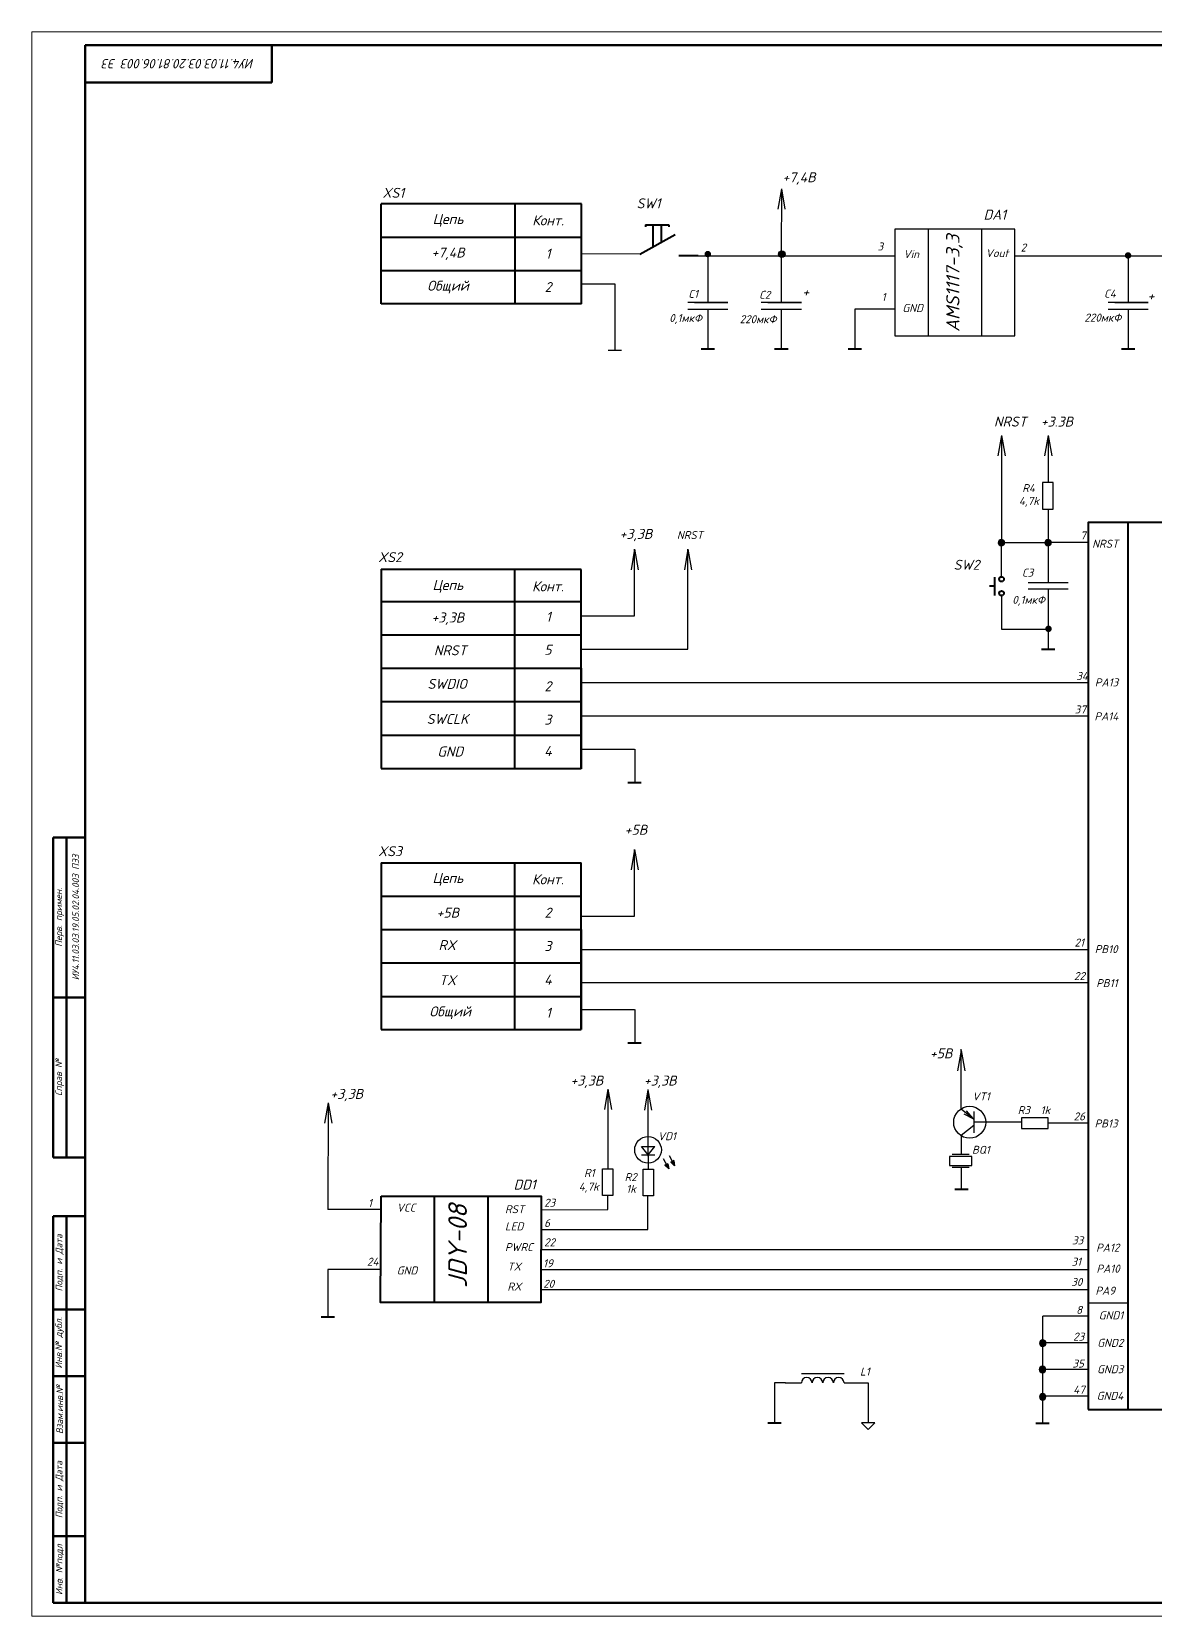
# Model space of a CAD drawing. Header units: millimetres. Extents: x 2470 to 6390, y 1560 to 2814.
# Drawn here: x 2909 to 3330, y 2220 to 2814 of the extents above; entities that cross this region are included whole.
import ezdxf

# ---------------------------------------------------------------- set-up
doc = ezdxf.new("R2010")
doc.units = ezdxf.units.MM
for name, color, linetype, lineweight in [('border', 7, 'Continuous', 70), ('Sheet', 7, 'Continuous', 30), ('Text', 7, 'Continuous', 18)]:
    doc.layers.add(name, color=color, linetype=linetype, lineweight=lineweight)
doc.styles.add('Main', font='isocpeur.ttf', dxfattribs={"oblique": 15, "height": 3})

msp = doc.modelspace()

# ---------------------------------------------------------------- hatches: boundary and pattern name
at = {"layer": 'Sheet'}
h = msp.add_hatch(color=256, dxfattribs=at)
h.dxf.hatch_style = 1
edge = h.paths.add_edge_path()
edge.add_line((3162.442, 2730.626), (3161.225, 2730.626))
edge.add_ellipse((3162.442, 2730.626), major_axis=(1.217, 0), ratio=0.9999896, start_angle=180, end_angle=270)
edge.add_line((3162.442, 2729.409), (3162.442, 2730.626))
edge = h.paths.add_edge_path()
edge.add_ellipse((3162.442, 2730.626), major_axis=(1.217, 0), ratio=0.9999896, start_angle=270, end_angle=360)
edge.add_line((3163.659, 2730.626), (3162.442, 2730.626))
edge.add_line((3162.442, 2730.626), (3162.442, 2729.409))
edge = h.paths.add_edge_path()
edge.add_ellipse((3162.442, 2730.626), major_axis=(1.217, 0), ratio=0.9999896, start_angle=0, end_angle=180)
edge.add_line((3161.225, 2730.626), (3162.442, 2730.626))
edge.add_line((3162.442, 2730.626), (3163.659, 2730.626))
h = msp.add_hatch(color=256, dxfattribs=at)
h.dxf.hatch_style = 1
edge = h.paths.add_edge_path()
edge.add_line((3190.213, 2730.626), (3188.996, 2730.626))
edge.add_ellipse((3190.213, 2730.626), major_axis=(1.217, 0), ratio=0.9999896, start_angle=180, end_angle=270)
edge.add_line((3190.213, 2729.409), (3190.213, 2730.626))
edge = h.paths.add_edge_path()
edge.add_ellipse((3190.213, 2730.626), major_axis=(1.217, 0), ratio=0.9999896, start_angle=270, end_angle=360)
edge.add_line((3191.43, 2730.626), (3190.213, 2730.626))
edge.add_line((3190.213, 2730.626), (3190.213, 2729.409))
edge = h.paths.add_edge_path()
edge.add_ellipse((3190.213, 2730.626), major_axis=(1.217, 0), ratio=0.9999896, start_angle=0, end_angle=180)
edge.add_line((3188.996, 2730.626), (3190.213, 2730.626))
edge.add_line((3190.213, 2730.626), (3191.43, 2730.626))
h = msp.add_hatch(color=256, dxfattribs=at)
h.dxf.hatch_style = 1
edge = h.paths.add_edge_path()
edge.add_line((3190.213, 2730.626), (3188.996, 2730.626))
edge.add_ellipse((3190.213, 2730.626), major_axis=(1.217, 0), ratio=0.9999896, start_angle=180, end_angle=270)
edge.add_line((3190.213, 2729.409), (3190.213, 2730.626))
edge = h.paths.add_edge_path()
edge.add_ellipse((3190.213, 2730.626), major_axis=(1.217, 0), ratio=0.9999896, start_angle=270, end_angle=360)
edge.add_line((3191.43, 2730.626), (3190.213, 2730.626))
edge.add_line((3190.213, 2730.626), (3190.213, 2729.409))
edge = h.paths.add_edge_path()
edge.add_ellipse((3190.213, 2730.626), major_axis=(1.217, 0), ratio=0.9999896, start_angle=0, end_angle=180)
edge.add_line((3188.996, 2730.626), (3190.213, 2730.626))
edge.add_line((3190.213, 2730.626), (3191.43, 2730.626))
h = msp.add_hatch(color=256, dxfattribs=at)
h.dxf.hatch_style = 1
edge = h.paths.add_edge_path()
edge.add_line((3319.976, 2730.12), (3318.759, 2730.12))
edge.add_ellipse((3319.976, 2730.12), major_axis=(1.217, 0), ratio=0.9999896, start_angle=180, end_angle=270)
edge.add_line((3319.976, 2728.903), (3319.976, 2730.12))
edge = h.paths.add_edge_path()
edge.add_ellipse((3319.976, 2730.12), major_axis=(1.217, 0), ratio=0.9999896, start_angle=270, end_angle=360)
edge.add_line((3321.194, 2730.12), (3319.976, 2730.12))
edge.add_line((3319.976, 2730.12), (3319.976, 2728.903))
edge = h.paths.add_edge_path()
edge.add_ellipse((3319.976, 2730.12), major_axis=(1.217, 0), ratio=0.9999896, start_angle=0, end_angle=180)
edge.add_line((3318.759, 2730.12), (3319.976, 2730.12))
edge.add_line((3319.976, 2730.12), (3321.194, 2730.12))
h = msp.add_hatch(color=256, dxfattribs=at)
h.dxf.hatch_style = 1
edge = h.paths.add_edge_path()
edge.add_line((3272.482, 2622.456), (3273.699, 2622.456))
edge.add_ellipse((3272.482, 2622.456), major_axis=(-1.217, 0), ratio=0.9999896, start_angle=90, end_angle=180, ccw=False)
edge.add_line((3272.482, 2621.239), (3272.482, 2622.456))
edge = h.paths.add_edge_path()
edge.add_ellipse((3272.482, 2622.456), major_axis=(-1.217, 0), ratio=0.9999896, start_angle=0, end_angle=90, ccw=False)
edge.add_line((3271.265, 2622.456), (3272.482, 2622.456))
edge.add_line((3272.482, 2622.456), (3272.482, 2621.239))
edge = h.paths.add_edge_path()
edge.add_ellipse((3272.482, 2622.456), major_axis=(-1.217, 0), ratio=0.9999896, start_angle=180, end_angle=360, ccw=False)
edge.add_line((3273.699, 2622.456), (3272.482, 2622.456))
edge.add_line((3272.482, 2622.456), (3271.265, 2622.456))
h = msp.add_hatch(color=256, dxfattribs=at)
h.dxf.hatch_style = 1
edge = h.paths.add_edge_path()
edge.add_line((3272.482, 2622.456), (3273.699, 2622.456))
edge.add_ellipse((3272.482, 2622.456), major_axis=(-1.217, 0), ratio=0.9999896, start_angle=90, end_angle=180, ccw=False)
edge.add_line((3272.482, 2621.239), (3272.482, 2622.456))
edge = h.paths.add_edge_path()
edge.add_ellipse((3272.482, 2622.456), major_axis=(-1.217, 0), ratio=0.9999896, start_angle=0, end_angle=90, ccw=False)
edge.add_line((3271.265, 2622.456), (3272.482, 2622.456))
edge.add_line((3272.482, 2622.456), (3272.482, 2621.239))
edge = h.paths.add_edge_path()
edge.add_ellipse((3272.482, 2622.456), major_axis=(-1.217, 0), ratio=0.9999896, start_angle=180, end_angle=360, ccw=False)
edge.add_line((3273.699, 2622.456), (3272.482, 2622.456))
edge.add_line((3272.482, 2622.456), (3271.265, 2622.456))
h = msp.add_hatch(color=256, dxfattribs=at)
h.dxf.hatch_style = 1
edge = h.paths.add_edge_path()
edge.add_line((3289.982, 2622.456), (3291.199, 2622.456))
edge.add_ellipse((3289.982, 2622.456), major_axis=(-1.217, 0), ratio=0.9999896, start_angle=90, end_angle=180, ccw=False)
edge.add_line((3289.982, 2621.239), (3289.982, 2622.456))
edge = h.paths.add_edge_path()
edge.add_ellipse((3289.982, 2622.456), major_axis=(-1.217, 0), ratio=0.9999896, start_angle=0, end_angle=90, ccw=False)
edge.add_line((3288.765, 2622.456), (3289.982, 2622.456))
edge.add_line((3289.982, 2622.456), (3289.982, 2621.239))
edge = h.paths.add_edge_path()
edge.add_ellipse((3289.982, 2622.456), major_axis=(-1.217, 0), ratio=0.9999896, start_angle=180, end_angle=360, ccw=False)
edge.add_line((3291.199, 2622.456), (3289.982, 2622.456))
edge.add_line((3289.982, 2622.456), (3288.765, 2622.456))
h = msp.add_hatch(color=256, dxfattribs=at)
h.dxf.hatch_style = 1
edge = h.paths.add_edge_path()
edge.add_line((3289.982, 2622.456), (3291.199, 2622.456))
edge.add_ellipse((3289.982, 2622.456), major_axis=(-1.217, 0), ratio=0.9999896, start_angle=90, end_angle=180, ccw=False)
edge.add_line((3289.982, 2621.239), (3289.982, 2622.456))
edge = h.paths.add_edge_path()
edge.add_ellipse((3289.982, 2622.456), major_axis=(-1.217, 0), ratio=0.9999896, start_angle=0, end_angle=90, ccw=False)
edge.add_line((3288.765, 2622.456), (3289.982, 2622.456))
edge.add_line((3289.982, 2622.456), (3289.982, 2621.239))
edge = h.paths.add_edge_path()
edge.add_ellipse((3289.982, 2622.456), major_axis=(-1.217, 0), ratio=0.9999896, start_angle=180, end_angle=360, ccw=False)
edge.add_line((3291.199, 2622.456), (3289.982, 2622.456))
edge.add_line((3289.982, 2622.456), (3288.765, 2622.456))
h = msp.add_hatch(color=256, dxfattribs=at)
h.dxf.hatch_style = 1
edge = h.paths.add_edge_path()
edge.add_line((3290.141, 2590.165), (3291.358, 2590.165))
edge.add_ellipse((3290.141, 2590.165), major_axis=(-1.217, 0), ratio=0.9999896, start_angle=90, end_angle=180, ccw=False)
edge.add_line((3290.141, 2588.948), (3290.141, 2590.165))
edge = h.paths.add_edge_path()
edge.add_ellipse((3290.141, 2590.165), major_axis=(-1.217, 0), ratio=0.9999896, start_angle=0, end_angle=90, ccw=False)
edge.add_line((3288.924, 2590.165), (3290.141, 2590.165))
edge.add_line((3290.141, 2590.165), (3290.141, 2588.948))
edge = h.paths.add_edge_path()
edge.add_ellipse((3290.141, 2590.165), major_axis=(-1.217, 0), ratio=0.9999896, start_angle=180, end_angle=360, ccw=False)
edge.add_line((3291.358, 2590.165), (3290.141, 2590.165))
edge.add_line((3290.141, 2590.165), (3288.924, 2590.165))
h = msp.add_hatch(color=256, dxfattribs=at)
h.dxf.hatch_style = 1
h.paths.add_polyline_path([(3147.468, 2389.667), (3146.922, 2389.373), (3147.807, 2387.735)])
h.paths.add_polyline_path([(3146.922, 2389.373), (3146.377, 2389.078), (3147.807, 2387.735)])
h.paths.add_polyline_path([(3149.106, 2390.552), (3148.56, 2390.257), (3149.99, 2388.914)])
h.paths.add_polyline_path([(3149.652, 2390.847), (3149.106, 2390.552), (3149.99, 2388.914)])
h = msp.add_hatch(color=256, dxfattribs=at)
h.dxf.hatch_style = 1
edge = h.paths.add_edge_path()
edge.add_line((3287.983, 2322.397), (3289.2, 2322.397))
edge.add_ellipse((3287.983, 2322.397), major_axis=(-1.217, 0), ratio=0.9999896, start_angle=90, end_angle=180, ccw=False)
edge.add_line((3287.983, 2321.18), (3287.983, 2322.397))
edge = h.paths.add_edge_path()
edge.add_ellipse((3287.983, 2322.397), major_axis=(-1.217, 0), ratio=0.9999896, start_angle=0, end_angle=90, ccw=False)
edge.add_line((3286.766, 2322.397), (3287.983, 2322.397))
edge.add_line((3287.983, 2322.397), (3287.983, 2321.18))
edge = h.paths.add_edge_path()
edge.add_ellipse((3287.983, 2322.397), major_axis=(-1.217, 0), ratio=0.9999896, start_angle=180, end_angle=360, ccw=False)
edge.add_line((3289.2, 2322.397), (3287.983, 2322.397))
edge.add_line((3287.983, 2322.397), (3286.766, 2322.397))
h = msp.add_hatch(color=256, dxfattribs=at)
h.dxf.hatch_style = 1
edge = h.paths.add_edge_path()
edge.add_line((3287.983, 2322.397), (3289.2, 2322.397))
edge.add_ellipse((3287.983, 2322.397), major_axis=(-1.217, 0), ratio=0.9999896, start_angle=90, end_angle=180, ccw=False)
edge.add_line((3287.983, 2321.18), (3287.983, 2322.397))
edge = h.paths.add_edge_path()
edge.add_ellipse((3287.983, 2322.397), major_axis=(-1.217, 0), ratio=0.9999896, start_angle=0, end_angle=90, ccw=False)
edge.add_line((3286.766, 2322.397), (3287.983, 2322.397))
edge.add_line((3287.983, 2322.397), (3287.983, 2321.18))
edge = h.paths.add_edge_path()
edge.add_ellipse((3287.983, 2322.397), major_axis=(-1.217, 0), ratio=0.9999896, start_angle=180, end_angle=360, ccw=False)
edge.add_line((3289.2, 2322.397), (3287.983, 2322.397))
edge.add_line((3287.983, 2322.397), (3286.766, 2322.397))
h = msp.add_hatch(color=256, dxfattribs=at)
h.dxf.hatch_style = 1
edge = h.paths.add_edge_path()
edge.add_line((3287.924, 2312.483), (3289.141, 2312.483))
edge.add_ellipse((3287.924, 2312.483), major_axis=(-1.217, 0), ratio=0.9999896, start_angle=90, end_angle=180, ccw=False)
edge.add_line((3287.924, 2311.266), (3287.924, 2312.483))
edge = h.paths.add_edge_path()
edge.add_ellipse((3287.924, 2312.483), major_axis=(-1.217, 0), ratio=0.9999896, start_angle=0, end_angle=90, ccw=False)
edge.add_line((3286.707, 2312.483), (3287.924, 2312.483))
edge.add_line((3287.924, 2312.483), (3287.924, 2311.266))
edge = h.paths.add_edge_path()
edge.add_ellipse((3287.924, 2312.483), major_axis=(-1.217, 0), ratio=0.9999896, start_angle=180, end_angle=360, ccw=False)
edge.add_line((3289.141, 2312.483), (3287.924, 2312.483))
edge.add_line((3287.924, 2312.483), (3286.707, 2312.483))
h = msp.add_hatch(color=256, dxfattribs=at)
h.dxf.hatch_style = 1
edge = h.paths.add_edge_path()
edge.add_line((3287.924, 2312.483), (3289.141, 2312.483))
edge.add_ellipse((3287.924, 2312.483), major_axis=(-1.217, 0), ratio=0.9999896, start_angle=90, end_angle=180, ccw=False)
edge.add_line((3287.924, 2311.266), (3287.924, 2312.483))
edge = h.paths.add_edge_path()
edge.add_ellipse((3287.924, 2312.483), major_axis=(-1.217, 0), ratio=0.9999896, start_angle=0, end_angle=90, ccw=False)
edge.add_line((3286.707, 2312.483), (3287.924, 2312.483))
edge.add_line((3287.924, 2312.483), (3287.924, 2311.266))
edge = h.paths.add_edge_path()
edge.add_ellipse((3287.924, 2312.483), major_axis=(-1.217, 0), ratio=0.9999896, start_angle=180, end_angle=360, ccw=False)
edge.add_line((3289.141, 2312.483), (3287.924, 2312.483))
edge.add_line((3287.924, 2312.483), (3286.707, 2312.483))
h = msp.add_hatch(color=256, dxfattribs=at)
h.dxf.hatch_style = 1
edge = h.paths.add_edge_path()
edge.add_line((3287.959, 2302.302), (3289.176, 2302.302))
edge.add_ellipse((3287.959, 2302.302), major_axis=(-1.217, 0), ratio=0.9999896, start_angle=90, end_angle=180, ccw=False)
edge.add_line((3287.959, 2301.085), (3287.959, 2302.302))
edge = h.paths.add_edge_path()
edge.add_ellipse((3287.959, 2302.302), major_axis=(-1.217, 0), ratio=0.9999896, start_angle=0, end_angle=90, ccw=False)
edge.add_line((3286.742, 2302.302), (3287.959, 2302.302))
edge.add_line((3287.959, 2302.302), (3287.959, 2301.085))
edge = h.paths.add_edge_path()
edge.add_ellipse((3287.959, 2302.302), major_axis=(-1.217, 0), ratio=0.9999896, start_angle=180, end_angle=360, ccw=False)
edge.add_line((3289.176, 2302.302), (3287.959, 2302.302))
edge.add_line((3287.959, 2302.302), (3286.742, 2302.302))
h = msp.add_hatch(color=256, dxfattribs=at)
h.dxf.hatch_style = 1
edge = h.paths.add_edge_path()
edge.add_line((3287.959, 2302.302), (3289.176, 2302.302))
edge.add_ellipse((3287.959, 2302.302), major_axis=(-1.217, 0), ratio=0.9999896, start_angle=90, end_angle=180, ccw=False)
edge.add_line((3287.959, 2301.085), (3287.959, 2302.302))
edge = h.paths.add_edge_path()
edge.add_ellipse((3287.959, 2302.302), major_axis=(-1.217, 0), ratio=0.9999896, start_angle=0, end_angle=90, ccw=False)
edge.add_line((3286.742, 2302.302), (3287.959, 2302.302))
edge.add_line((3287.959, 2302.302), (3287.959, 2301.085))
edge = h.paths.add_edge_path()
edge.add_ellipse((3287.959, 2302.302), major_axis=(-1.217, 0), ratio=0.9999896, start_angle=180, end_angle=360, ccw=False)
edge.add_line((3289.176, 2302.302), (3287.959, 2302.302))
edge.add_line((3287.959, 2302.302), (3286.742, 2302.302))

# ---------------------------------------------------------------- linework, layer by layer
at = {"layer": 'border', "lineweight": 18}
for p, q in [((2909, 2814), (3750, 2814)), ((2909, 2814), (2909, 2220)), ((3750, 2220), (2909, 2220))]:
    msp.add_line(p, q, dxfattribs=at)
at = {"layer": 'border', "lineweight": 70}
for p, q in [((2929, 2809), (3745, 2809)), ((2929, 2809), (2929, 2225)), ((2999, 2795), (2999, 2809)), ((2929, 2795), (2999, 2795)), ((2922, 2512), (2917, 2512)), ((2922, 2452), (2922, 2512)), ((2922, 2512), (2929, 2512)), ((2917, 2452), (2929, 2452)), ((2922, 2452), (2922, 2392)), ((2922, 2392), (2917, 2392)), ((2929, 2392), (2922, 2392)), ((2929, 2370), (2917, 2370)), ((2917, 2370), (2917, 2225)), ((2922, 2225), (2922, 2370)), ((2929, 2335), (2917, 2335)), ((2929, 2310), (2917, 2310)), ((2929, 2250), (2917, 2250)), ((3745, 2225), (2917, 2225))]:
    msp.add_line(p, q, dxfattribs=at)
at = {"layer": 'border'}
for p, q in [((2917, 2512), (2917, 2392)), ((2917, 2250), (2917, 2285)), ((2917, 2285), (2929, 2285))]:
    msp.add_line(p, q, dxfattribs=at)
at = {"layer": 'Sheet'}
for p, q in [((3190.013, 2755.144), (3188.666, 2747.444)), ((3190.015, 2755.144), (3189.883, 2730.143)), ((3190.018, 2755.144), (3191.366, 2747.444)), ((3245, 2740.002), (3245, 2700.002)), ((3265, 2740.002), (3265, 2700.002)), ((3136.998, 2730.626), (3115.06, 2730.776)), ((3157.5, 2730.002), (3232.5, 2730.002)), ((3162.5, 2730.002), (3162.5, 2712.502)), ((3190, 2730.002), (3190, 2712.502)), ((3277.5, 2730.002), (3347.5, 2730.002)), ((3320, 2730.002), (3320, 2712.502)), ((3115.06, 2719.526), (3127.56, 2719.526)), ((3127.56, 2719.526), (3127.56, 2694.526)), ((3170, 2712.502), (3155, 2712.502)), ((3155, 2710.002), (3170, 2710.002)), ((3157.5, 2712.502), (3170, 2712.502)), ((3162.5, 2710.002), (3162.5, 2695.002)), ((3197.5, 2712.502), (3182.5, 2712.502)), ((3182.5, 2710.002), (3197.5, 2710.002)), ((3185, 2712.502), (3197.5, 2712.502)), ((3190, 2710.002), (3190, 2695.002)), ((3217.5, 2710.002), (3217.5, 2695.002)), ((3232.5, 2710.002), (3217.5, 2710.002)), ((3327.5, 2712.502), (3312.5, 2712.502)), ((3312.5, 2710.002), (3327.5, 2710.002)), ((3315, 2712.502), (3327.5, 2712.502)), ((3320, 2710.002), (3320, 2695.002)), ((3125.066, 2694.569), (3130.076, 2694.569)), ((3162.5, 2695.002), (3165, 2695.002)), ((3190, 2695.002), (3192.5, 2695.002)), ((3320, 2695.002), (3322.5, 2695.002)), ((3272.513, 2662.651), (3271.166, 2654.951)), ((3272.5, 2662.509), (3272.5, 2622.509)), ((3272.518, 2662.651), (3273.866, 2654.951)), ((3290.013, 2662.651), (3288.666, 2654.951)), ((3290, 2662.509), (3290, 2645.009)), ((3290.018, 2662.651), (3291.366, 2654.951)), ((3290, 2635.009), (3290, 2622.509)), ((3134.997, 2619.986), (3133.65, 2612.285)), ((3135, 2595), (3135, 2620)), ((3135.003, 2619.986), (3136.35, 2612.285)), ((3154.997, 2619.986), (3153.65, 2612.285)), ((3155, 2582.5), (3155, 2620)), ((3155.003, 2619.986), (3156.35, 2612.285)), ((3272.47, 2609.66), (3272.5, 2622.509)), ((3272.5, 2622.509), (3290, 2622.509)), ((3305, 2622.5), (3290, 2622.509)), ((3290.046, 2622.504), (3290.046, 2617.504)), ((3290, 2617.509), (3290, 2607.466)), ((3272.535, 2602.625), (3272.5, 2590.009)), ((3282.5, 2607.509), (3297.5, 2607.509)), ((3297.5, 2605.009), (3282.5, 2605.009)), ((3290, 2605.009), (3290, 2582.509)), ((3115, 2595), (3135, 2595)), ((3272.5, 2590.009), (3290, 2590.009)), ((3115, 2582.5), (3155, 2582.5)), ((3290, 2582.509), (3287.5, 2582.509)), ((3115, 2570), (3305, 2570)), ((3115, 2557.5), (3305, 2557.5)), ((3115, 2545), (3135, 2545)), ((3135.082, 2544.998), (3135.082, 2532.498)), ((3134.997, 2507.486), (3133.65, 2499.785)), ((3135, 2482.5), (3135, 2507.5)), ((3135.003, 2507.486), (3136.35, 2499.785)), ((3115, 2482.5), (3135, 2482.5)), ((3115, 2470), (3305, 2470)), ((3305, 2457.5), (3115, 2457.5)), ((3115, 2447.5), (3135, 2447.5)), ((3135.082, 2447.498), (3135.082, 2434.998)), ((3257.433, 2432.116), (3256.085, 2424.416)), ((3257.35, 2410.185), (3257.35, 2432.587)), ((3257.438, 2432.116), (3258.785, 2424.416)), ((3125.013, 2417.642), (3123.666, 2409.942)), ((3125.018, 2417.642), (3126.366, 2409.942)), ((3020.131, 2412.498), (3018.784, 2404.797)), ((3020.133, 2412.497), (3020, 2372.5)), ((3020.136, 2412.498), (3021.484, 2404.797)), ((3125.015, 2417.5), (3125, 2387.5)), ((3140.016, 2417.383), (3138.668, 2409.682)), ((3140, 2417.5), (3140, 2392.5)), ((3140.021, 2417.383), (3141.368, 2409.682)), ((3257.35, 2410.185), (3262.059, 2406.467)), ((3258.455, 2408.357), (3262.059, 2406.467)), ((3262.059, 2406.467), (3259.385, 2409.534)), ((3262.1, 2409.185), (3262.1, 2401.185)), ((3262.1, 2403.935), (3257.35, 2400.185)), ((3257.35, 2400.185), (3257.35, 2393.185)), ((3279.905, 2405.185), (3262.1, 2405.185)), ((3290, 2405), (3305, 2405)), ((3137.579, 2396.121), (3142.579, 2396.121)), ((3140.071, 2393.011), (3137.582, 2396.118)), ((3140.073, 2393.002), (3142.607, 2396.14)), ((3137.577, 2392.992), (3142.569, 2392.992)), ((3140.072, 2392.995), (3140.072, 2387.675)), ((3145.743, 2391.556), (3147.807, 2387.735)), ((3146.377, 2389.078), (3147.468, 2389.667)), ((3147.468, 2389.667), (3146.377, 2389.078)), ((3147.807, 2387.735), (3146.377, 2389.078)), ((3146.377, 2389.078), (3147.807, 2387.735)), ((3147.468, 2389.659), (3147.807, 2387.727)), ((3147.807, 2387.727), (3147.468, 2389.659)), ((3147.927, 2392.727), (3149.99, 2388.906)), ((3148.56, 2390.249), (3149.652, 2390.838)), ((3149.652, 2390.838), (3148.56, 2390.249)), ((3149.99, 2388.906), (3148.56, 2390.249)), ((3148.56, 2390.249), (3149.99, 2388.906)), ((3149.652, 2390.838), (3149.99, 2388.906)), ((3149.99, 2388.906), (3149.652, 2390.838)), ((3149.99, 2388.906), (3149.99, 2388.906)), ((3149.99, 2388.906), (3149.99, 2388.906)), ((3260.44, 2393.139), (3254.01, 2393.139)), ((3260.44, 2388.192), (3254.01, 2388.192)), ((3257.429, 2388.191), (3257.416, 2380.221)), ((3147.807, 2387.727), (3147.807, 2387.727)), ((3147.807, 2387.727), (3147.807, 2387.727)), ((3125, 2372.5), (3125, 2377.5)), ((3140, 2365), (3140, 2377.675)), ((3039.929, 2372.442), (3020, 2372.5)), ((3099.985, 2372.427), (3125, 2372.5)), ((3100, 2365), (3140, 2365)), ((3100, 2357.5), (3305, 2357.5)), ((3040, 2350), (3020, 2350)), ((3020, 2350), (3020, 2332.161)), ((3100, 2350), (3305, 2350)), ((3100, 2342.5), (3305, 2342.5)), ((3305, 2337.5), (3320, 2337.5)), ((3287.942, 2332.5), (3287.942, 2292.5)), ((3304.957, 2332.5), (3288, 2332.5)), ((3304.919, 2322.5), (3287.942, 2322.5)), ((3197.5, 2311), (3213.5, 2311)), ((3304.967, 2312.5), (3287.942, 2312.5)), ((3191.552, 2307.5), (3187.5, 2307.5)), ((3187.5, 2307.5), (3187.5, 2292.5)), ((3191.5, 2307.5), (3197.5, 2307.5)), ((3213.5, 2307.5), (3219.5, 2307.5)), ((3219.491, 2307.5), (3222.5, 2307.5)), ((3222.5, 2307.5), (3222.5, 2292.5)), ((3304.838, 2302.5), (3287.942, 2302.5)), ((3222.5, 2292.5), (3220, 2292.5)), ((3220, 2292.5), (3222.5, 2290)), ((3222.5, 2290), (3225, 2292.5)), ((3225, 2292.5), (3222.5, 2292.5))]:
    msp.add_line(p, q, dxfattribs=at)
at = {"layer": 'Sheet', "lineweight": 40}
for p, q in [((3115.06, 2749.526), (3040.06, 2749.526)), ((3040.06, 2712.026), (3040.06, 2749.526)), ((3090.06, 2749.526), (3090.06, 2712.026)), ((3115.06, 2712.026), (3115.06, 2749.526)), ((3139.103, 2741.596), (3147.861, 2741.596)), ((3139.103, 2741.596), (3139.103, 2740.819)), ((3141.787, 2741.596), (3141.787, 2733.278)), ((3145.017, 2741.596), (3145.017, 2735.067)), ((3147.861, 2741.596), (3147.861, 2740.858)), ((3040.06, 2737.026), (3115.06, 2737.026)), ((3136.998, 2730.626), (3150.233, 2737.956)), ((3158.815, 2729.953), (3151.517, 2729.953)), ((3040.06, 2724.526), (3115.06, 2724.526)), ((3115.06, 2712.026), (3040.06, 2712.026)), ((3165, 2695.002), (3160, 2695.002)), ((3192.5, 2695.002), (3187.5, 2695.002)), ((3220.077, 2695.015), (3215.077, 2695.015)), ((3322.5, 2695.002), (3317.5, 2695.002)), ((3320, 2297.5), (3320, 2630)), ((3040, 2612.521), (3040, 2537.817)), ((3040, 2612.5), (3115, 2612.5)), ((3090, 2612.48), (3090, 2537.779)), ((3115, 2537.729), (3115, 2612.428)), ((3040, 2600.432), (3115, 2600.432)), ((3040, 2587.932), (3115, 2587.932)), ((3287.5, 2582.509), (3292.5, 2582.509)), ((3040, 2575.432), (3115, 2575.432)), ((3115, 2575.432), (3115, 2537.729)), ((3040, 2562.932), (3115, 2562.932)), ((3040, 2550.307), (3115, 2550.307)), ((3040, 2537.807), (3115, 2537.807)), ((3132.5, 2532.5), (3137.5, 2532.5)), ((3040, 2502.5), (3115, 2502.5)), ((3040, 2502.5), (3040, 2440)), ((3090, 2502.5), (3090, 2440)), ((3115, 2440), (3115, 2502.5)), ((3040, 2490), (3115, 2490)), ((3040, 2477.5), (3115, 2477.5)), ((3115, 2477.5), (3115, 2440)), ((3040, 2465), (3115, 2465)), ((3040, 2452.374), (3115, 2452.374)), ((3040, 2440), (3115, 2440)), ((3132.5, 2435), (3137.5, 2435)), ((3059.915, 2377.386), (3059.915, 2337.427)), ((3080, 2377.5), (3080, 2337.628)), ((3254.992, 2380.145), (3259.992, 2380.145)), ((3022.5, 2332.161), (3017.5, 2332.161)), ((3184.976, 2292.5), (3189.976, 2292.5)), ((3285.418, 2292.46), (3290.418, 2292.46))]:
    msp.add_line(p, q, dxfattribs=at)
at = {"layer": 'Sheet', "lineweight": 18}
msp.add_line((3136.998, 2730.626), (3136.998, 2730.626), dxfattribs=at)
at = {"layer": 'Sheet'}
for points in [[(3232.5, 2700.002), (3277.5, 2700.002), (3277.5, 2740.002), (3232.5, 2740.002)], [(3291.889, 2645.01), (3287.924, 2645.01), (3287.924, 2635.01), (3291.889, 2635.01)], [(3290.056, 2402.91), (3290.056, 2406.874), (3280.056, 2406.874), (3280.056, 2402.91)], [(3261.471, 2392.343), (3253.055, 2392.313), (3253.055, 2388.989), (3261.471, 2389.019)], [(3126.892, 2377.685), (3122.928, 2377.685), (3122.928, 2387.685), (3126.892, 2387.685)], [(3138.163, 2387.675), (3142.128, 2387.675), (3142.128, 2377.675), (3138.163, 2377.675)]]:
    msp.add_lwpolyline(points, close=True, dxfattribs=at)
at = {"layer": 'Sheet', "lineweight": 40}
for points in [[(3305, 2297.5), (3360, 2297.5), (3360, 2630), (3305, 2630)], [(3039.982, 2377.5), (3100, 2377.5), (3099.823, 2337.585), (3039.805, 2337.585)]]:
    msp.add_lwpolyline(points, close=True, dxfattribs=at)
at = {"layer": 'Sheet'}
for centre, radius in [((3260.6, 2405.185), 6), ((3140.032, 2394.85), 5)]:
    msp.add_circle(centre, radius, dxfattribs=at)
for centre, radius, start, end in [((3190.213, 2730.626), 0.635, 0, 180), ((3190.213, 2730.626), 0.635, 0, 180), ((3190.213, 2730.626), 0.635, 0, 180), ((3190.213, 2730.626), 0.635, 180, 0), ((3190.213, 2730.626), 0.635, 180, 0), ((3190.213, 2730.626), 0.635, 180, 0), ((3289.982, 2622.456), 0.635, 0, 180), ((3289.982, 2622.456), 0.635, 0, 180), ((3289.982, 2622.456), 0.635, 0, 180), ((3289.982, 2622.456), 0.635, 180, 0), ((3289.982, 2622.456), 0.635, 180, 0), ((3289.982, 2622.456), 0.635, 180, 0), ((3287.983, 2322.397), 0.635, 0, 180), ((3287.983, 2322.397), 0.635, 0, 180), ((3287.983, 2322.397), 0.635, 0, 180), ((3287.983, 2322.397), 0.635, 180, 0), ((3287.983, 2322.397), 0.635, 180, 0), ((3287.983, 2322.397), 0.635, 180, 0), ((3287.924, 2312.483), 0.635, 0, 180), ((3287.924, 2312.483), 0.635, 0, 180), ((3287.924, 2312.483), 0.635, 0, 180), ((3287.924, 2312.483), 0.635, 180, 0), ((3287.924, 2312.483), 0.635, 180, 0), ((3287.924, 2312.483), 0.635, 180, 0), ((3199.5, 2307.5), 2, 0, 180), ((3203.5, 2307.5), 2, 0, 180), ((3207.5, 2307.5), 2, 0, 180), ((3211.5, 2307.5), 2, 0, 180), ((3287.959, 2302.302), 0.635, 0, 180), ((3287.959, 2302.302), 0.635, 0, 180), ((3287.959, 2302.302), 0.635, 0, 180), ((3287.959, 2302.302), 0.635, 180, 0), ((3287.959, 2302.302), 0.635, 180, 0), ((3287.959, 2302.302), 0.635, 180, 0)]:
    msp.add_arc(centre, radius, start, end, dxfattribs=at)
msp.add_ellipse((3190.213, 2730.626), major_axis=(1.217, 0), ratio=0.9999896, dxfattribs=at)
msp.add_ellipse((3190.213, 2730.626), major_axis=(1.217, 0), ratio=0.9999896, dxfattribs=at)
at = {"layer": 'Sheet', "extrusion": (0, 0, -1)}
for centre in [(3272.482, 2622.456), (3272.482, 2622.456), (3289.982, 2622.456), (3289.982, 2622.456), (3287.983, 2322.397), (3287.983, 2322.397), (3287.924, 2312.483), (3287.924, 2312.483), (3287.959, 2302.302), (3287.959, 2302.302)]:
    msp.add_ellipse(centre, major_axis=(-1.217, 0), ratio=0.9999896, dxfattribs=at)
at = {"layer": 'Text', "lineweight": 40}
for p, q in [((3269.943, 2609.533), (3269.943, 2602.643)), ((3269.93, 2606.184), (3267.969, 2606.171))]:
    msp.add_line(p, q, dxfattribs=at)
for centre in [(3272.566, 2608.777), (3272.566, 2603.511)]:
    msp.add_circle(centre, 0.888, dxfattribs=at)

# ---------------------------------------------------------------- texts
at = {"layer": 'border', "insert": (2964, 2802), "char_height": 3.5, "attachment_point": 5, "rotation": 180, "style": 'Main'}
msp.add_mtext_dynamic_manual_height_columns('ИУ4.11.03.03.20.81.06.003 Э3', width=116.93347, gutter_width=66.064, heights=[12.033], dxfattribs=at)
at = {"layer": 'border', "lineweight": 70, "char_height": 2.5, "attachment_point": 5, "rotation": 90, "style": 'Main'}
for s, width, heights, insert in [('\\pxqc;Перв. примен.', 30.37405, [0], (2919.5, 2482)), ('\\pxqc;Справ №', 17.85188, [0], (2919.5, 2422)), ('\\pxqc;Подп. и Дата', 27.71565, [0], (2919.5, 2352.5)), ('Инв.№ дубл.', 25.15279, [0], (2919.5, 2322.5)), ('\\pxqc,t4;Взам.инв.№', 27.09632, [0], (2919.5, 2297.5)), ('\\pxqc;Подп. и Дата', 27.71565, [0], (2919.5, 2267.5)), ('\\pxqc;Инв. №подл', 24.3376, [10.701], (2919.5, 2237.49))]:
    msp.add_mtext_dynamic_manual_height_columns(s, width=width, gutter_width=15, heights=heights, dxfattribs=dict(at, insert=insert))
at = {"layer": 'Sheet', "lineweight": 70, "insert": (2925.5, 2482), "char_height": 2.5, "attachment_point": 5, "rotation": 90, "style": 'Main'}
msp.add_mtext_dynamic_manual_height_columns('\\pxqc;ИУ4.11.03.03.19.05.02.04.003 ПЭ3', width=62.94084, gutter_width=15, heights=[0], dxfattribs=at)
at = {"layer": 'Text', "lineweight": 80, "char_height": 3.75, "attachment_point": 5, "style": 'Main'}
for s, width, heights, insert in [('+7,4B', 15.69257, [0], (3196.646, 2758.999)), ('SW1', 15.69257, [0], (3140.231, 2749.655)), ('DA1', 15.69257, [0], (3270.048, 2745.416)), ('+', 15.69257, [0], (3199.146, 2716.499)), ('+', 15.69257, [0], (3328.519, 2714.994)), ('NRST', 15.69257, [0], (3275.812, 2667.85)), ('+3.3B', 15.69257, [0], (3293.312, 2667.85)), ('+3,3B', 15.69257, [0], (3135.515, 2625.313)), ('SW2', 15.69257, [0], (3259.431, 2614.166)), ('\\pxqc;Цепь', 11.71329, [0], (3065, 2606.081)), ('\\pxqc;Конт.', 12.5, [0], (3102.5, 2606.081)), ('+3,3B', 15.69257, [0], (3065, 2593.971)), ('1', 6.25, [0], (3102.687, 2594.685)), ('NRST', 15.69257, [0], (3065.881, 2582.11)), ('5', 12.5, [0], (3102.5, 2582.307)), ('SWDIO', 15.69257, [0], (3064.739, 2569.53)), ('2', 12.5, [1.875], (3102.5, 2568.623)), ('SWCLK', 15.69257, [0], (3064.869, 2556.377)), ('\\pxqc;3', 6.25, [0], (3102.5, 2556.123)), ('GND', 15.69257, [0], (3065.881, 2544.164)), ('4', 12.5, [0], (3102.5, 2544.361)), ('+5B', 15.69257, [0], (3135.515, 2514.83)), ('\\pxqc;Цепь', 11.71329, [0], (3065, 2496.25)), ('\\pxqc;Конт.', 12.5, [0], (3102.5, 2496.25)), ('+5B', 15.69257, [0], (3065, 2483.75)), ('2', 12.5, [1.875], (3102.5, 2483.75)), ('RX', 15.69257, [0], (3064.739, 2471.598)), ('\\pxqc;3', 6.25, [0], (3102.5, 2471.25)), ('TX', 15.69257, [0], (3064.869, 2458.444)), ('4', 12.5, [0], (3102.5, 2458.624)), ('Общий', 15.69257, [0], (3065.881, 2446.232)), ('1', 6.25, [0], (3102.687, 2446.232)), ('+5B', 15.69257, [0], (3249.905, 2431.029)), ('+3,3B', 15.69257, [0], (3027.096, 2415.395)), ('+3,3B', 15.69257, [0], (3117.096, 2420.395)), ('+3,3B', 15.69257, [0], (3144.596, 2420.395)), ('DD1', 15.69257, [0], (3093.822, 2381.843))]:
    msp.add_mtext_dynamic_manual_height_columns(s, width=width, gutter_width=18.75, heights=heights, dxfattribs=dict(at, insert=insert))
at = {"layer": 'Text', "lineweight": 40, "insert": (3044.554, 2753.604), "char_height": 3.75, "attachment_point": 5, "style": 'Main'}
msp.add_mtext_dynamic_manual_height_columns('XS1', width=12.5, gutter_width=18.75, heights=[0], dxfattribs=at)
at = {"layer": 'Text', "lineweight": 70, "char_height": 3.75, "attachment_point": 5, "style": 'Main'}
for s, width, heights, insert in [('\\pxqc;Цепь', 28.125, [0], (3065.062, 2743.277)), ('\\pxqc;Конт.', 12.5, [0], (3102.56, 2743.276)), ('+7,4В', 4.05852, [0.606], (3065.062, 2730.777)), ('\\pxqc;1', 3.125, [0], (3102.56, 2730.776)), ('\\pxqc;Общий', 25, [0], (3065.062, 2718.277)), ('\\pxqc;2', 3.75, [0], (3102.56, 2718.276))]:
    msp.add_mtext_dynamic_manual_height_columns(s, width=width, gutter_width=18.75, heights=heights, dxfattribs=dict(at, insert=insert))
at = {"layer": 'Text', "lineweight": 18, "width": 26.2381, "attachment_point": 1, "rotation": 90, "style": 'Main'}
for s, insert, char_height in [('AMS1117-3,3', (3251.795, 2701.455), 5), ('JDY-08', (3065.153, 2343.071), 7)]:
    msp.add_mtext(s, dxfattribs=dict(at, insert=insert, char_height=char_height))
at = {"layer": 'Text', "lineweight": 18, "char_height": 3, "style": 'Main'}
for s, width, heights, insert, attachment_point in [('3', 7.22548, [0], (3226.089, 2734.975), 1), ('Vout', 9.93613, [0], (3266.594, 2732.488), 1), ('2', 3.12725, [0], (3279.707, 2734.601), 1), ('Vin', 9.93613, [0], (3235.791, 2732.112), 1), ('C1', 6.18553, [0], (3155.125, 2717.215), 1), ('C2', 6.18553, [0], (3181.66, 2716.869), 1), ('1', 6.02078, [0.111], (3227.588, 2716.081), 1), ('C4', 6.18553, [0], (3310.964, 2717.319), 1), ('GND', 9.93613, [0], (3235.377, 2711.921), 1), ('0,1мкФ', 5.18493, [0], (3147.992, 2708.146), 1), ('220мкФ', 5.18493, [0], (3174.375, 2707.719), 1), ('220мкФ', 5.18493, [0], (3303.614, 2708.314), 1), ('R4', 6.18553, [0], (3285.037, 2644.416), 3), ('4,7k', 5.18493, [0], (3286.603, 2639.605), 3), ('NRST', 9.93613, [0], (3160.63, 2626.811), 3), ('7', 5.72559, [0], (3304.129, 2626.667), 3), ('NRST', 9.93613, [0], (3316.302, 2623.565), 3), ('C3', 6.18553, [0], (3284.442, 2612.727), 3), ('0,1мкФ', 5.18493, [0], (3288.826, 2602.525), 3), ('34', 4.9804, [0], (3304.889, 2573.958), 3), ('PA13', 9.93613, [0], (3316.302, 2571.58), 3), ('37', 4.7413, [0], (3304.188, 2561.446), 3), ('PA14', 9.93613, [0], (3316.302, 2558.847), 3), ('21', 4.9804, [0], (3303.458, 2474.055), 3), ('PB10', 9.93613, [0], (3316.064, 2471.584), 3), ('22', 4.7413, [0], (3303.805, 2461.508), 3), ('PB11', 9.93613, [0], (3316.064, 2458.851), 3), ('VT1', 6.18553, [0], (3268.153, 2416.371), 3), ('R3', 6.18553, [0], (3283.191, 2411.242), 3), ('1k', 5.18493, [0], (3290.808, 2411.241), 3), ('26', 4.7413, [0], (3303.805, 2408.9), 3), ('PB13', 9.93613, [0], (3316.064, 2406.243), 3), ('VD1', 6.18553, [0], (3143.713, 2401.471), 1), ('BQ1', 6.18553, [0], (3268.153, 2396.371), 3), ('4,7k', 5.18493, [0], (3114.052, 2382.542), 1), ('R1', 6.18553, [0], (3116.049, 2387.713), 1), ('R2', 6.18553, [0], (3131.256, 2386.137), 1), ('1', 2.5, [0], (3035.05, 2376.42), 1), ('23', 2.5, [0], (3101.086, 2376.53), 1), ('1k', 5.18493, [0], (3131.857, 2381.716), 1), ('VCC', 9.93613, [0], (3045.84, 2374.698), 1), ('RST', 9.93613, [0], (3086.415, 2374.101), 1), ('6', 2.5, [0], (3101.086, 2368.92), 1), ('22', 2.5, [0], (3101.086, 2361.709), 1), ('33', 2.5, [0], (3303.196, 2362.428), 3), ('PA12', 3, [0], (3307.988, 2359.698), 1), ('24', 2.5, [0], (3034.691, 2354.425), 1), ('19', 2.5, [0], (3100.682, 2353.824), 1), ('31', 2.5, [0], (3302.369, 2354.421), 3), ('GND', 9.93613, [0], (3045.838, 2351.132), 1), ('30', 2.5, [0], (3302.814, 2346.829), 3), ('PA10', 3, [0], (3308.129, 2351.81), 1), ('20', 2.5, [0], (3100.744, 2346.139), 1), ('PA9', 2.5, [0], (3307.736, 2343.556), 1), ('8', 5.58104, [0], (3302.779, 2336.376), 3), ('GND1', 9.93613, [0], (3318.185, 2334.322), 3), ('23', 4.95393, [0], (3303.548, 2326.339), 3), ('GND2', 9.93613, [0], (3318.185, 2324.007), 3), ('L1', 6.18553, [0], (3223.153, 2313.231), 3), ('35', 4.32686, [0], (3303.408, 2316.247), 3), ('GND3', 9.93613, [0], (3318.185, 2314.111), 3), ('47', 3.93591, [0], (3303.766, 2306.463), 3), ('GND4', 9.93613, [0], (3318.185, 2304.144), 3)]:
    msp.add_mtext_dynamic_manual_height_columns(s, width=width, gutter_width=15, heights=heights, dxfattribs=dict(at, insert=insert, attachment_point=attachment_point))
at = {"layer": 'Text', "char_height": 3.75, "attachment_point": 5, "style": 'Main'}
for s, insert in [('\\pxqc;XS2', (3043.306, 2617.029)), ('\\pxqc;XS3', (3043.306, 2506.808))]:
    msp.add_mtext_dynamic_manual_height_columns(s, width=3.75, gutter_width=18.75, heights=[0], dxfattribs=dict(at, insert=insert))
at = {"layer": 'Text', "lineweight": 18, "char_height": 3, "width": 9.93613, "attachment_point": 1, "style": 'Main'}
for s, insert in [('LED', (3086.418, 2367.681)), ('PWRC', (3086.418, 2359.902)), ('TX', (3087.314, 2352.605)), ('RX', (3087.314, 2345.105))]:
    msp.add_mtext(s, dxfattribs=dict(at, insert=insert))

doc.saveas('drawing.dxf')
